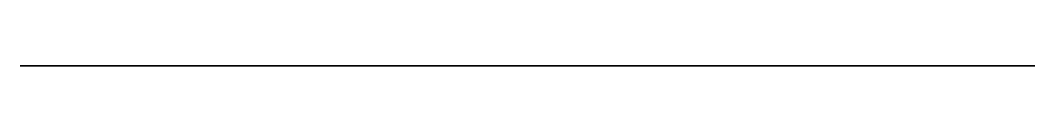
# Model space of a CAD drawing. Header units: millimetres. Extents: x 6 to 21.5, y 0 to 0.
import ezdxf

# ---------------------------------------------------------------- set-up
doc = ezdxf.new("R2010")
doc.units = ezdxf.units.MM
doc.layers.get('0').update_dxf_attribs({"color": 173, "true_color": 0x5858e1})

msp = doc.modelspace()

# ---------------------------------------------------------------- linework, layer by layer
at = {"color": 121, "true_color": 0x99e4d6, "extrusion": (0, -1, -1.19209e-07)}
msp.add_lwpolyline([(17.051, -148.013), (17.287, -147.887), (17.517, -147.752), (17.741, -147.608), (17.958, -147.455), (18.169, -147.293), (18.372, -147.123), (18.568, -146.945), (18.757, -146.76), (18.938, -146.567), (19.11, -146.366), (19.275, -146.159), (19.431, -145.944), (19.579, -145.723), (19.717, -145.496), (19.847, -145.263), (19.967, -145.023), (20.077, -144.779), (20.177, -144.532), (20.266, -144.281), (20.344, -144.027), (20.412, -143.771), (20.47, -143.512), (20.516, -143.251), (20.552, -142.989), (20.578, -142.726), (20.592, -142.462), (20.596, -142.197), (20.589, -141.932), (20.571, -141.666), (20.542, -141.402), (20.502, -141.138), (20.451, -140.875), (20.387, -140.612), (20.307, -140.348), (20.214, -140.085), (20.108, -139.822), (19.989, -139.561), (19.858, -139.302), (19.717, -139.048), (19.566, -138.798), (19.405, -138.554), (19.236, -138.316), (19.059, -138.085), (18.875, -137.863), (18.685, -137.65), (18.49, -137.448), (18.29, -137.256), (18.087, -137.077), (17.253, -136.321), (16.431, -135.47), (16.045, -135.022), (15.684, -134.567), (15.357, -134.11), (15.071, -133.656), (14.582, -132.746), (14.156, -131.803), (13.795, -130.832), (13.641, -130.339), (13.504, -129.841), (13.389, -129.34), (13.298, -128.835), (13.171, -127.817), (13.051, -125.762), (11.309, -125.762), (11.29, -125.235), (11.252, -124.71), (11.221, -124.45), (11.179, -124.192), (11.123, -123.936), (11.051, -123.683), (10.963, -123.434), (10.859, -123.19), (10.741, -122.954), (10.61, -122.725), (10.465, -122.504), (10.307, -122.292), (10.136, -122.09), (9.954, -121.898), (9.865, -121.814), (9.773, -121.735), (9.677, -121.659), (9.577, -121.588), (9.474, -121.521), (9.368, -121.458), (9.259, -121.399), (9.147, -121.343), (8.916, -121.243), (8.675, -121.157), (8.425, -121.082), (8.168, -121.02), (7.906, -120.968), (7.638, -120.927), (7.093, -120.869), (6.543, -120.84), (5.997, -120.832), (5.997, -202.743), (8.219, -211.589), (21.509, -211.589), (21.509, -149.715), (21.103, -149.715), (20.741, -149.706), (20.381, -149.676), (20.025, -149.626), (19.673, -149.555), (19.327, -149.461), (18.989, -149.345), (18.823, -149.277), (18.66, -149.204), (18.5, -149.125), (18.343, -149.04), (18.166, -148.934), (17.992, -148.821), (17.822, -148.702), (17.658, -148.576), (17.498, -148.444), (17.343, -148.306), (17.194, -148.162)], close=True, dxfattribs=at)

doc.saveas('drawing.dxf')
